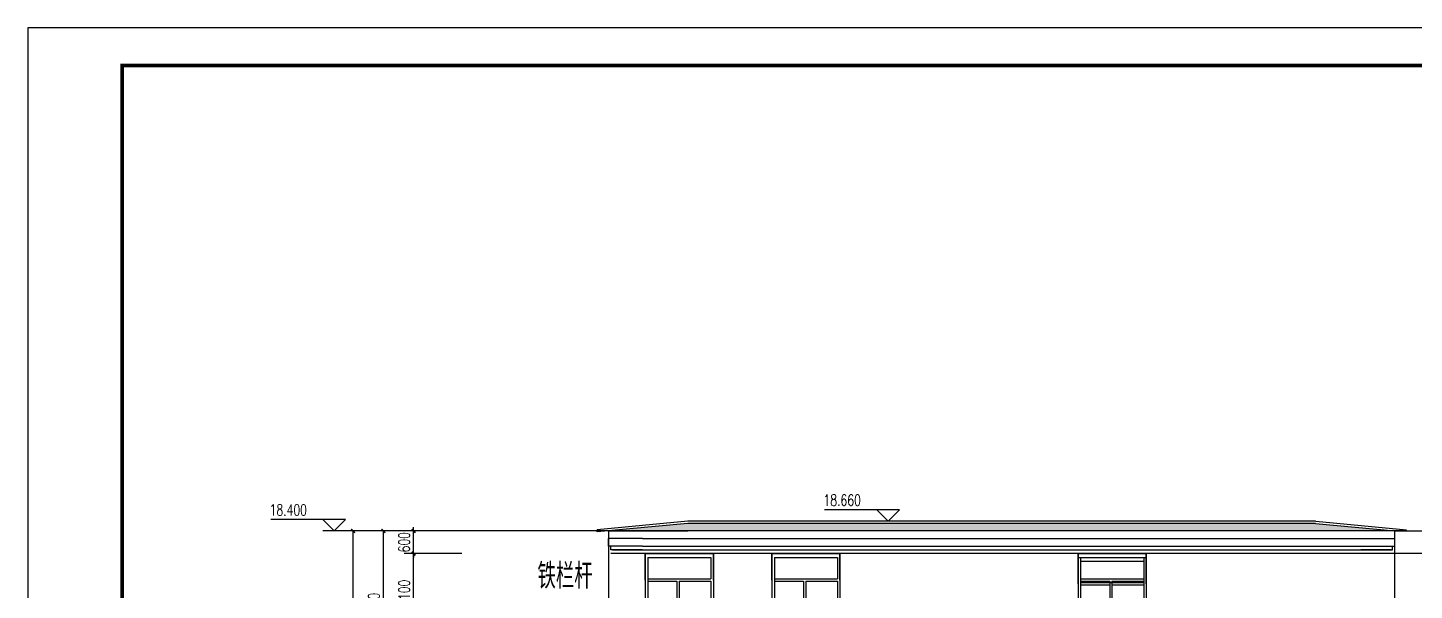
# Model space of a CAD drawing. Extents: x -522490 to 417652, y 450811 to 1108047.
# Drawn here: x 343352 to 380032, y 664852 to 679740 of the extents above; entities that cross this region are included whole.
import ezdxf

# ---------------------------------------------------------------- set-up
doc = ezdxf.new("R2010")
doc.units = 0
doc.header["$LTSCALE"] = 1000
doc.header["$MEASUREMENT"] = 0
for name, color, linetype in [('DIM_ELEV', 3, 'Continuous'), ('DOTE', 1, 'Continuous'), ('PUB_DIM', 3, 'Continuous'), ('PUB_TEXT', 7, 'Continuous'), ('PUB_TITLE', 4, 'Continuous')]:
    doc.layers.add(name, color=color, linetype=linetype)
doc.styles.add('_TCH_DIM', font='SIMPLEX', dxfattribs={"bigfont": 'GBCBIG'})
doc.styles.add('_TCH_DIM_T3', font='SIMPLEX', dxfattribs={"width": 0.705882, "bigfont": 'GBCBIG'})
doc.styles.get("Standard").update_dxf_attribs({"font": 'gbenor.shx', "bigfont": 'gbcbig.shx'})
doc.dimstyles.new('_TCH_ARCH&&100', dxfattribs={"dimtxt": 297.5, "dimasz": 100, "dimexe": 250, "dimexo": 300, "dimgap": 100, "dimtad": 1, "dimdec": 0, "dimzin": 0, "dimdsep": 46, "dimtxsty": '_TCH_DIM_T3', "dimblk": 'ARCHTICK', "dimcen": 0.09, "dimclrt": 7, "dimazin": 2, "dimtfac": 1, "dimtdec": 0, "dimtix": 1, "dimtmove": 2, "dimatfit": 3, "dimfxl": 0, "dimtolj": 1, "dimtzin": 0, "dimarcsym": 0})

# ---------------------------------------------------------------- blocks, each defined once
blk = doc.blocks.new('1800c')
at = {"color": 4}
for p, q in [((254610, 94312), (256410, 94312)), ((254610, 94312), (254610, 92312)), ((254610, 93612), (254610, 94312)), ((256410, 94312), (256410, 92312)), ((256410, 93612), (256410, 94312)), ((254675, 94212), (256345, 94212)), ((254675, 94212), (254675, 92412)), ((256345, 94212), (256345, 93642)), ((254675, 93642), (256345, 93642)), ((254675, 93582), (255445, 93582)), ((255445, 93582), (255445, 92412)), ((255505, 93582), (256345, 93582)), ((255505, 93582), (255505, 92412)), ((256345, 93582), (256345, 92412)), ((254610, 92312), (256410, 92312)), ((254675, 92412), (255445, 92412)), ((255505, 92412), (256345, 92412))]:
    blk.add_line(p, q, dxfattribs=at)
blk = doc.blocks.new('kklo')
at = {"color": 4}
for p, q in [((363040, 655352), (364840, 655352)), ((363040, 655352), (363040, 653252)), ((363040, 654652), (363040, 655352)), ((363105, 655252), (364775, 655252)), ((363105, 655252), (363105, 653352)), ((364775, 655252), (364775, 654682)), ((364840, 655352), (364840, 653252)), ((364840, 654652), (364840, 655352)), ((363105, 654682), (364775, 654682)), ((363105, 654622), (363875, 654622)), ((363875, 654622), (363875, 653352)), ((363935, 654622), (364775, 654622)), ((363935, 654622), (363935, 653352)), ((364775, 654622), (364775, 653352)), ((363105, 653352), (363875, 653352)), ((363935, 653352), (364775, 653352)), ((363040, 653252), (364840, 653252))]:
    blk.add_line(p, q, dxfattribs=at)
blk = doc.blocks.new('_ArchTick')
at = {"color": 0, "linetype": 'ByBlock', "const_width": 0.4}
blk.add_lwpolyline([(-0.5, -0.5), (0.5, 0.5)], dxfattribs=at)
blk = doc.blocks.new('*D118')
at = {"layer": 'Defpoints', "color": 0}
for p in [(351960, 666424), (353540, 666424), (353540, 648024)]:
    blk.add_point(p, dxfattribs=at)
at = {"layer": 'PUB_DIM', "color": 0, "lineweight": -2}
for p, q in [((353240, 666424), (351710, 666424)), ((351960, 648024), (351960, 666424)), ((353240, 648024), (351710, 648024))]:
    blk.add_line(p, q, dxfattribs=at)
at = {"layer": 'PUB_DIM', "color": 0, "lineweight": -2, "xscale": 100, "yscale": 100, "zscale": 100}
for p, rotation in [((351960, 666424), 90), ((351960, 648024), 270)]:
    blk.add_blockref('_ArchTick', p, dxfattribs=dict(at, rotation=rotation))
at = {"layer": 'PUB_DIM', "color": 7, "insert": (351711, 657224), "char_height": 297.5, "attachment_point": 5, "rotation": 90, "style": '_TCH_DIM_T3'}
blk.add_mtext('\\A1;18400', dxfattribs=at)
blk = doc.blocks.new('*D831')
at = {"layer": 'Defpoints', "color": 0}
for p in [(352760, 666424), (354340, 666424), (354340, 662424)]:
    blk.add_point(p, dxfattribs=at)
at = {"layer": 'PUB_DIM', "color": 0, "lineweight": -2}
for p, q in [((354040, 666424), (352510, 666424)), ((352760, 662424), (352760, 666424)), ((354040, 662424), (352510, 662424))]:
    blk.add_line(p, q, dxfattribs=at)
at = {"layer": 'PUB_DIM', "color": 0, "lineweight": -2, "xscale": 100, "yscale": 100, "zscale": 100}
for p, rotation in [((352760, 666424), 90), ((352760, 662424), 270)]:
    blk.add_blockref('_ArchTick', p, dxfattribs=dict(at, rotation=rotation))
at = {"layer": 'PUB_DIM', "color": 7, "insert": (352511, 664424), "char_height": 297.5, "attachment_point": 5, "rotation": 90, "style": '_TCH_DIM_T3'}
blk.add_mtext('\\A1;4000', dxfattribs=at)
blk = doc.blocks.new('*D846')
at = {"layer": 'Defpoints', "color": 0}
for p in [(353560, 665824), (355140, 665824), (355140, 663724)]:
    blk.add_point(p, dxfattribs=at)
at = {"layer": 'PUB_DIM', "color": 0, "lineweight": -2}
for p, q in [((354840, 665824), (353310, 665824)), ((353560, 663724), (353560, 665824)), ((354840, 663724), (353310, 663724))]:
    blk.add_line(p, q, dxfattribs=at)
at = {"layer": 'PUB_DIM', "color": 0, "lineweight": -2, "xscale": 100, "yscale": 100, "zscale": 100}
for p, rotation in [((353560, 665824), 90), ((353560, 663724), 270)]:
    blk.add_blockref('_ArchTick', p, dxfattribs=dict(at, rotation=rotation))
at = {"layer": 'PUB_DIM', "color": 7, "insert": (353311, 664774), "char_height": 297.5, "attachment_point": 5, "rotation": 90, "style": '_TCH_DIM_T3'}
blk.add_mtext('\\A1;2100', dxfattribs=at)
blk = doc.blocks.new('*D847')
at = {"layer": 'Defpoints', "color": 0}
for p in [(353560, 666424), (355140, 666424), (355140, 665824)]:
    blk.add_point(p, dxfattribs=at)
at = {"layer": 'PUB_DIM', "color": 0, "lineweight": -2}
for p, q in [((353560, 666424), (353560, 666524)), ((354840, 666424), (353310, 666424)), ((353560, 665824), (353560, 666424)), ((354840, 665824), (353310, 665824)), ((353560, 665824), (353560, 665724))]:
    blk.add_line(p, q, dxfattribs=at)
at = {"layer": 'PUB_DIM', "color": 0, "lineweight": -2, "xscale": 100, "yscale": 100, "zscale": 100}
for p, rotation in [((353560, 666424), 270), ((353560, 665824), 90)]:
    blk.add_blockref('_ArchTick', p, dxfattribs=dict(at, rotation=rotation))
at = {"layer": 'PUB_DIM', "color": 7, "insert": (353311, 666124), "char_height": 297.5, "attachment_point": 5, "rotation": 90, "style": '_TCH_DIM_T3'}
blk.add_mtext('\\A1;600', dxfattribs=at)

msp = doc.modelspace()

# ---------------------------------------------------------------- hatches: boundary and pattern name
h = msp.add_hatch()
h.set_pattern_fill('弯瓦屋面', color=253, scale=50, style=0)
h.set_pattern_definition([(180, (733647.32, 621614.36), (-100, 100), [20, -80]), (135, (733607.32, 621624.36), (-1e-14, 100), [28.28427, -113.137085]), (90, (733587.32, 621644.36), (100, 100), [100]), (45, (733567.32, 621624.36), (100, 1e-14), [28.28427, -113.137085]), (153.434949, (733627.317, 621614.357), (-100, 8e-08), [22.36, -201.246798]), (206.565051, (733567.317, 621624.357), (-100, -8e-08), [22.36, -201.246798])])
h.paths.add_polyline_path([(360819.1, 666623.9), (377419.1, 666623.9), (379519.1, 666423.9), (377419.1, 666423.9), (358719.1, 666423.9)])

# ---------------------------------------------------------------- linework, layer by layer
at = {"color": 5}
for p, q in [((360813.4, 666683.7), (358413.4, 666455.1)), ((360819.1, 666623.9), (358419.1, 666395.4)), ((377419.1, 666683.9), (360819.1, 666683.9)), ((377419.1, 666623.9), (360819.1, 666623.9)), ((377419.1, 666623.9), (379519.1, 666423.9)), ((377424.8, 666683.7), (379824.8, 666455.1)), ((358419.1, 666395.4), (358413.4, 666455.1)), ((358719.1, 666423.9), (360819.1, 666423.9)), ((359619.1, 666223.9), (358719.1, 666223.9)), ((359619.1, 666223.9), (358719.1, 666223.9)), ((358719.1, 666023.9), (358719.1, 666223.9)), ((359619.1, 666223.9), (358719.1, 666223.9)), ((359619.1, 666223.9), (379519.1, 666223.9)), ((379519.1, 666423.9), (377419.1, 666423.9)), ((378619.1, 666223.9), (379519.1, 666223.9)), ((378619.1, 666223.9), (379519.1, 666223.9)), ((379519.1, 666023.9), (379519.1, 666223.9)), ((379821.8, 666423.9), (379824.8, 666455.1)), ((359619.1, 666023.9), (358719.1, 666023.9)), ((358779.1, 665923.9), (358779.1, 666023.9)), ((359619.1, 665923.9), (358779.1, 665923.9)), ((358819.1, 665923.9), (359619.1, 665923.9)), ((358819.1, 665923.9), (359619.1, 665923.9)), ((358919.1, 665923.9), (359619.1, 665923.9)), ((358919.1, 665923.9), (359619.1, 665923.9)), ((359619.1, 666023.9), (379519.1, 666023.9)), ((359619.1, 665923.9), (379459.1, 665923.9)), ((379419.1, 665923.9), (378619.1, 665923.9)), ((379319.1, 665923.9), (378619.1, 665923.9)), ((379419.1, 665923.9), (378619.1, 665923.9)), ((379319.1, 665923.9), (378619.1, 665923.9)), ((379459.1, 665923.9), (379459.1, 666023.9))]:
    msp.add_line(p, q, dxfattribs=at)
for points in [[(379519.1, 663023.9), (379519.1, 666423.9), (358719.1, 666423.9), (358719.1, 663023.9)], [(379519.1, 666423.9), (383459.1, 666423.9), (383459.1, 663023.9)]]:
    msp.add_lwpolyline(points, dxfattribs=at)
at = {"layer": 'DIM_ELEV'}
for p, q in [((366412.2, 666983.9), (364433.2, 666983.9)), ((366112.2, 666683.9), (365812.2, 666983.9)), ((366112.2, 666683.9), (366412.2, 666983.9)), ((351759.8, 666723.9), (349780.8, 666723.9)), ((351459.8, 666423.9), (351159.8, 666723.9)), ((351459.8, 666423.9), (351759.8, 666723.9)), ((366812.2, 666683.9), (365812.2, 666683.9)), ((352159.8, 666423.9), (351159.8, 666423.9))]:
    msp.add_line(p, q, dxfattribs=at)
at = {"layer": 'DOTE'}
for p, q in [((379821.8, 666423.9), (354649.6, 666423.9)), ((383459.1, 665823.9), (358779.1, 665823.9))]:
    msp.add_line(p, q, dxfattribs=at)
at = {"layer": 'PUB_TITLE'}
msp.add_lwpolyline([(343352.5, 637739.9), (402752.5, 637739.9), (402752.5, 679739.9), (343352.5, 679739.9)], close=True, dxfattribs=at)
at = {"layer": 'PUB_TITLE', "const_width": 100}
msp.add_lwpolyline([(345852.5, 638739.9), (401752.5, 638739.9), (401752.5, 678739.9), (345852.5, 678739.9)], close=True, dxfattribs=at)

# ---------------------------------------------------------------- block references
for name, p in [('kklo', (-3350.4, 10471.5)), ('kklo', (0, 10471.5)), ('kklo', (8099.6, 10471.5)), ('1800c', (116529.2, 571412.2))]:
    msp.add_blockref(name, p)

# ---------------------------------------------------------------- texts
at = {"layer": 'PUB_TEXT', "style": '_TCH_DIM', "width": 0.705882}
for s, p in [('18.660', (364403.2, 667088.9)), ('18.400', (349750.8, 666828.9))]:
    msp.add_text(s, height=297.5, dxfattribs=at).set_placement(p)
at = {"layer": 'PUB_TEXT'}
msp.add_text('铁栏杆', height=675.18, dxfattribs=at).set_placement((356838.1, 664892.3))

# ---------------------------------------------------------------- dimensions: what is measured, and where the dimension line sits
at = {"layer": 'PUB_DIM'}
for p1, p2, picture, middle in [((353539.5, 648023.9), (353539.5, 666423.9), '*D118', (351711, 657223.9)), ((354339.5, 662423.9), (354339.5, 666423.9), '*D831', (352511, 664423.9)), ((355139.5, 665823.9), (355139.5, 666423.9), '*D847', (353311, 666123.9)), ((355139.5, 663723.9), (355139.5, 665823.9), '*D846', (353311, 664773.9))]:
    dim = msp.add_aligned_dim(p1=p1, p2=p2, distance=1579.8, dimstyle='_TCH_ARCH&&100', dxfattribs=at)
    dim.commit()
    dim.dimension.update_dxf_attribs({"geometry": picture, "text_midpoint": middle})

doc.saveas('drawing.dxf')
